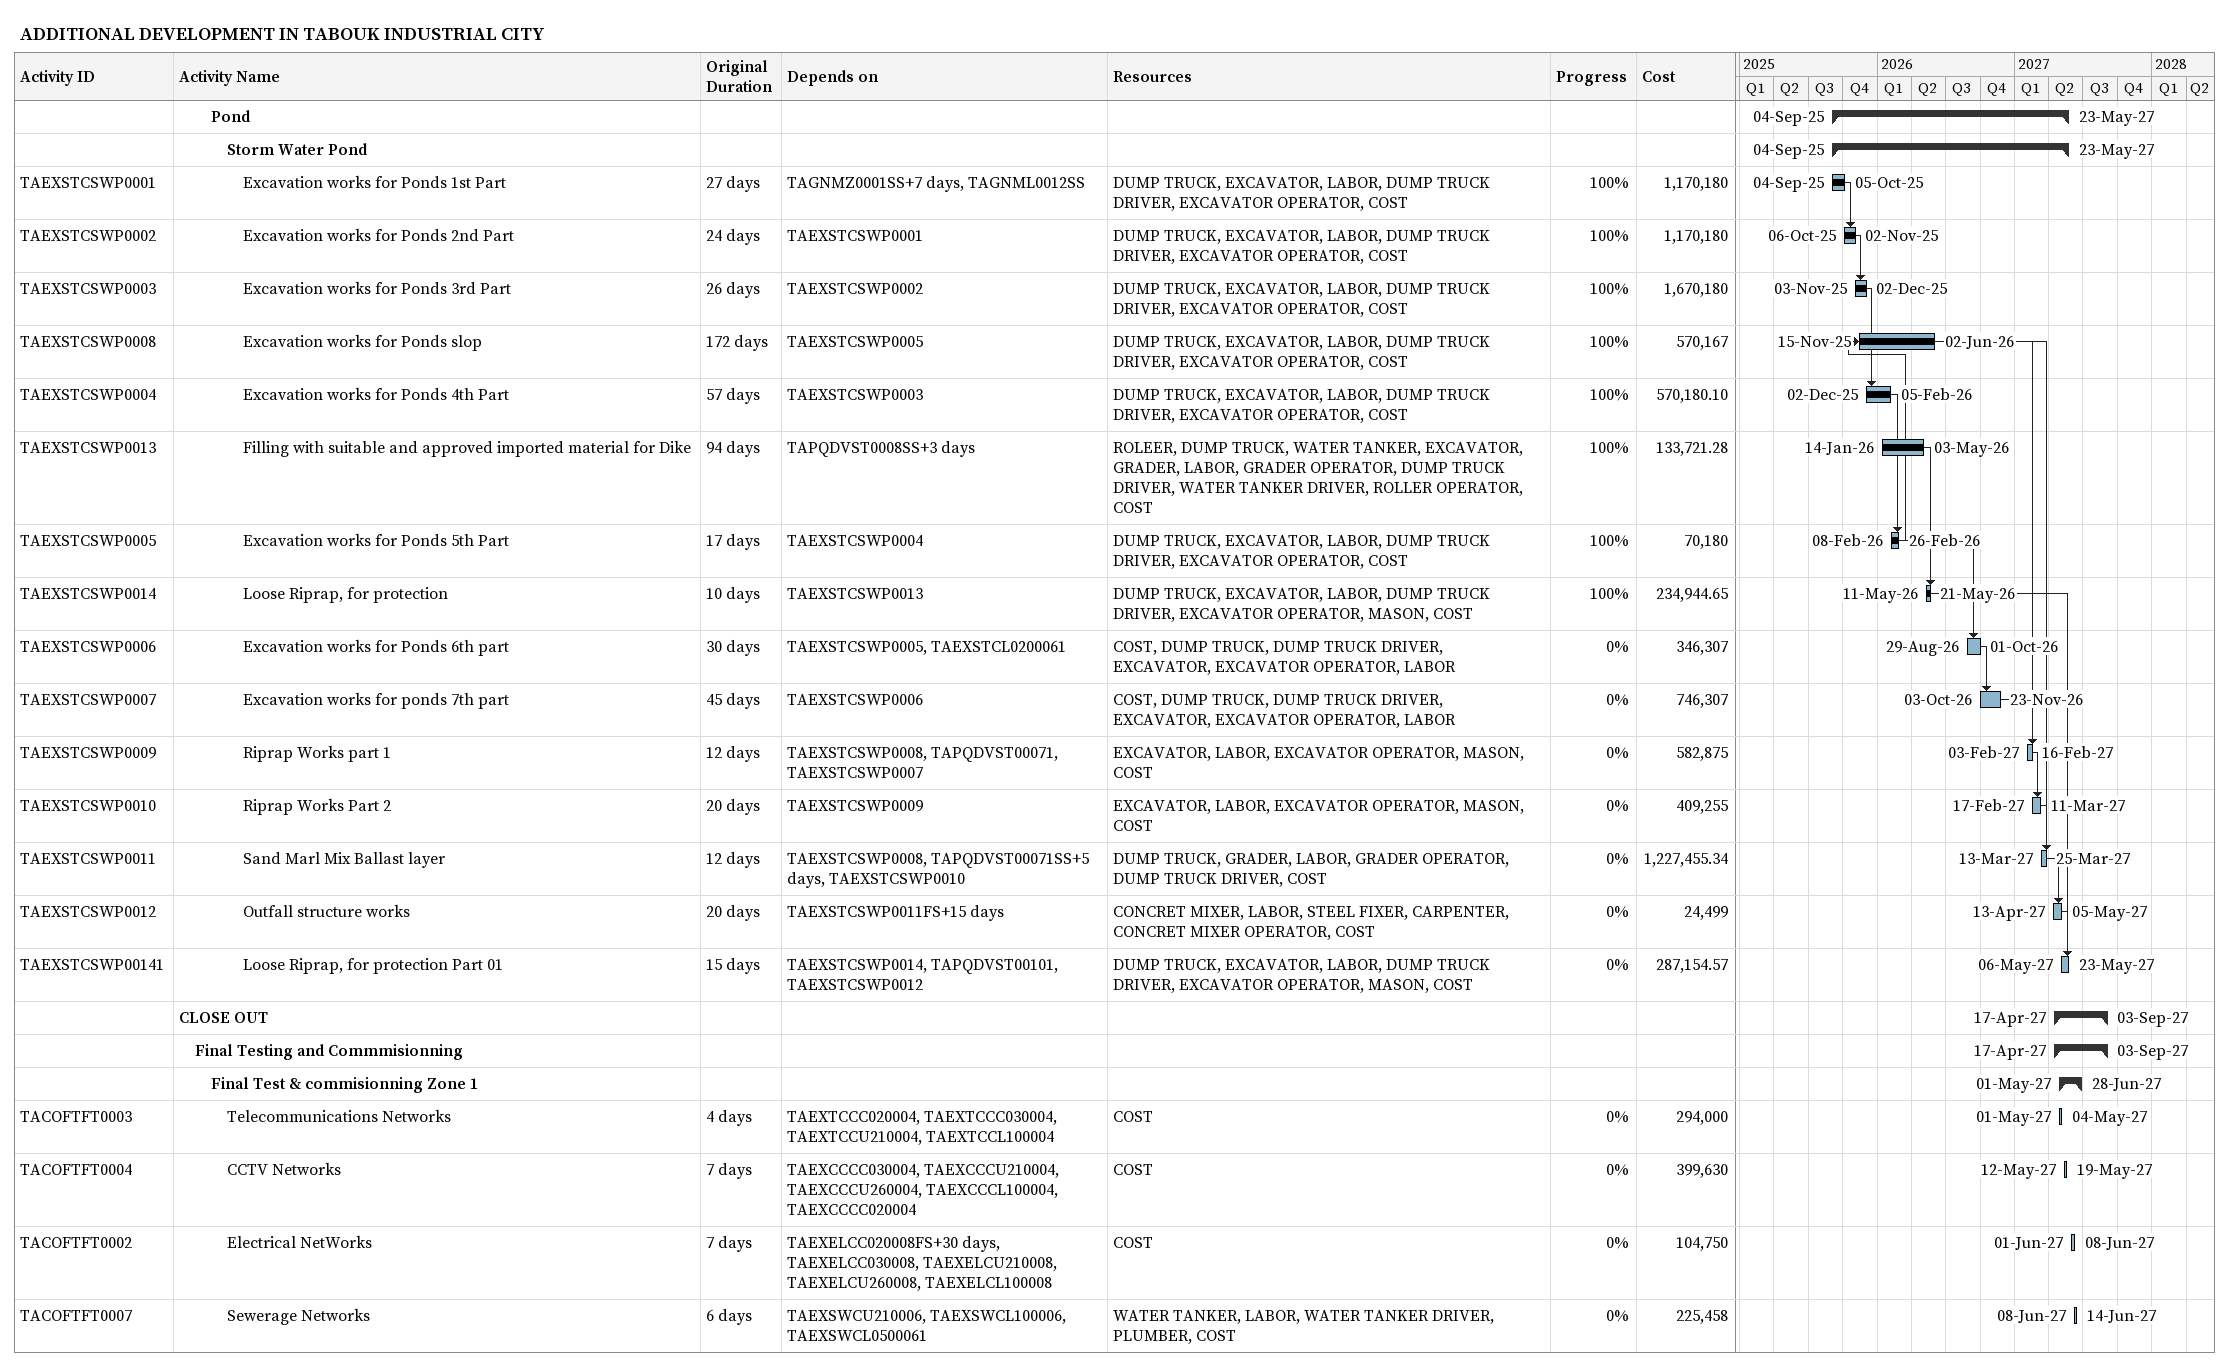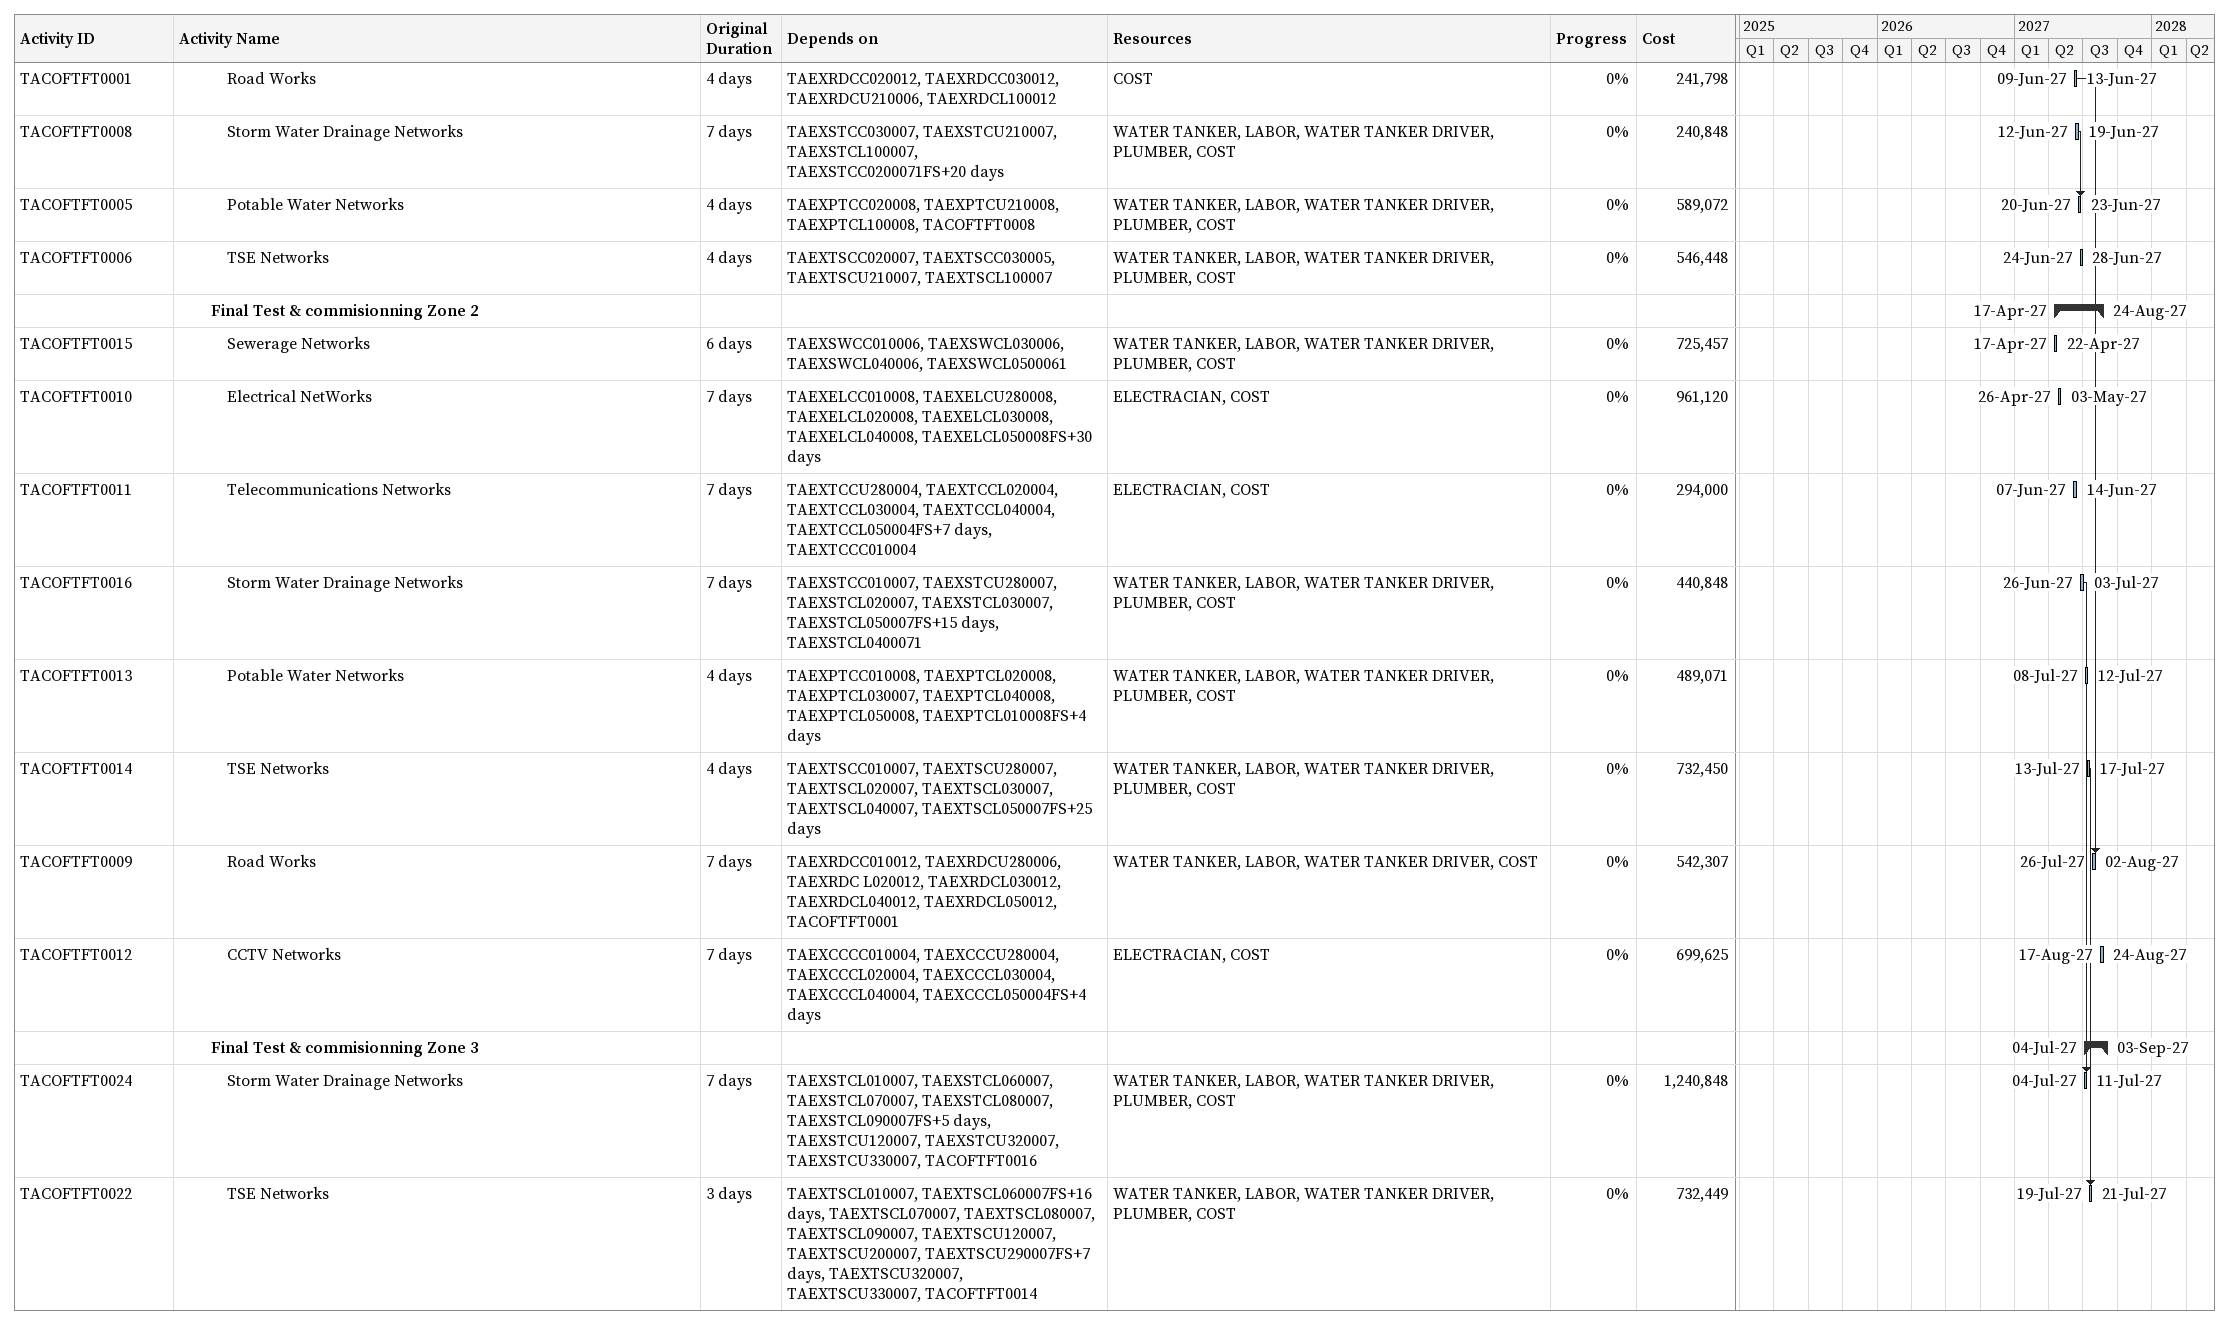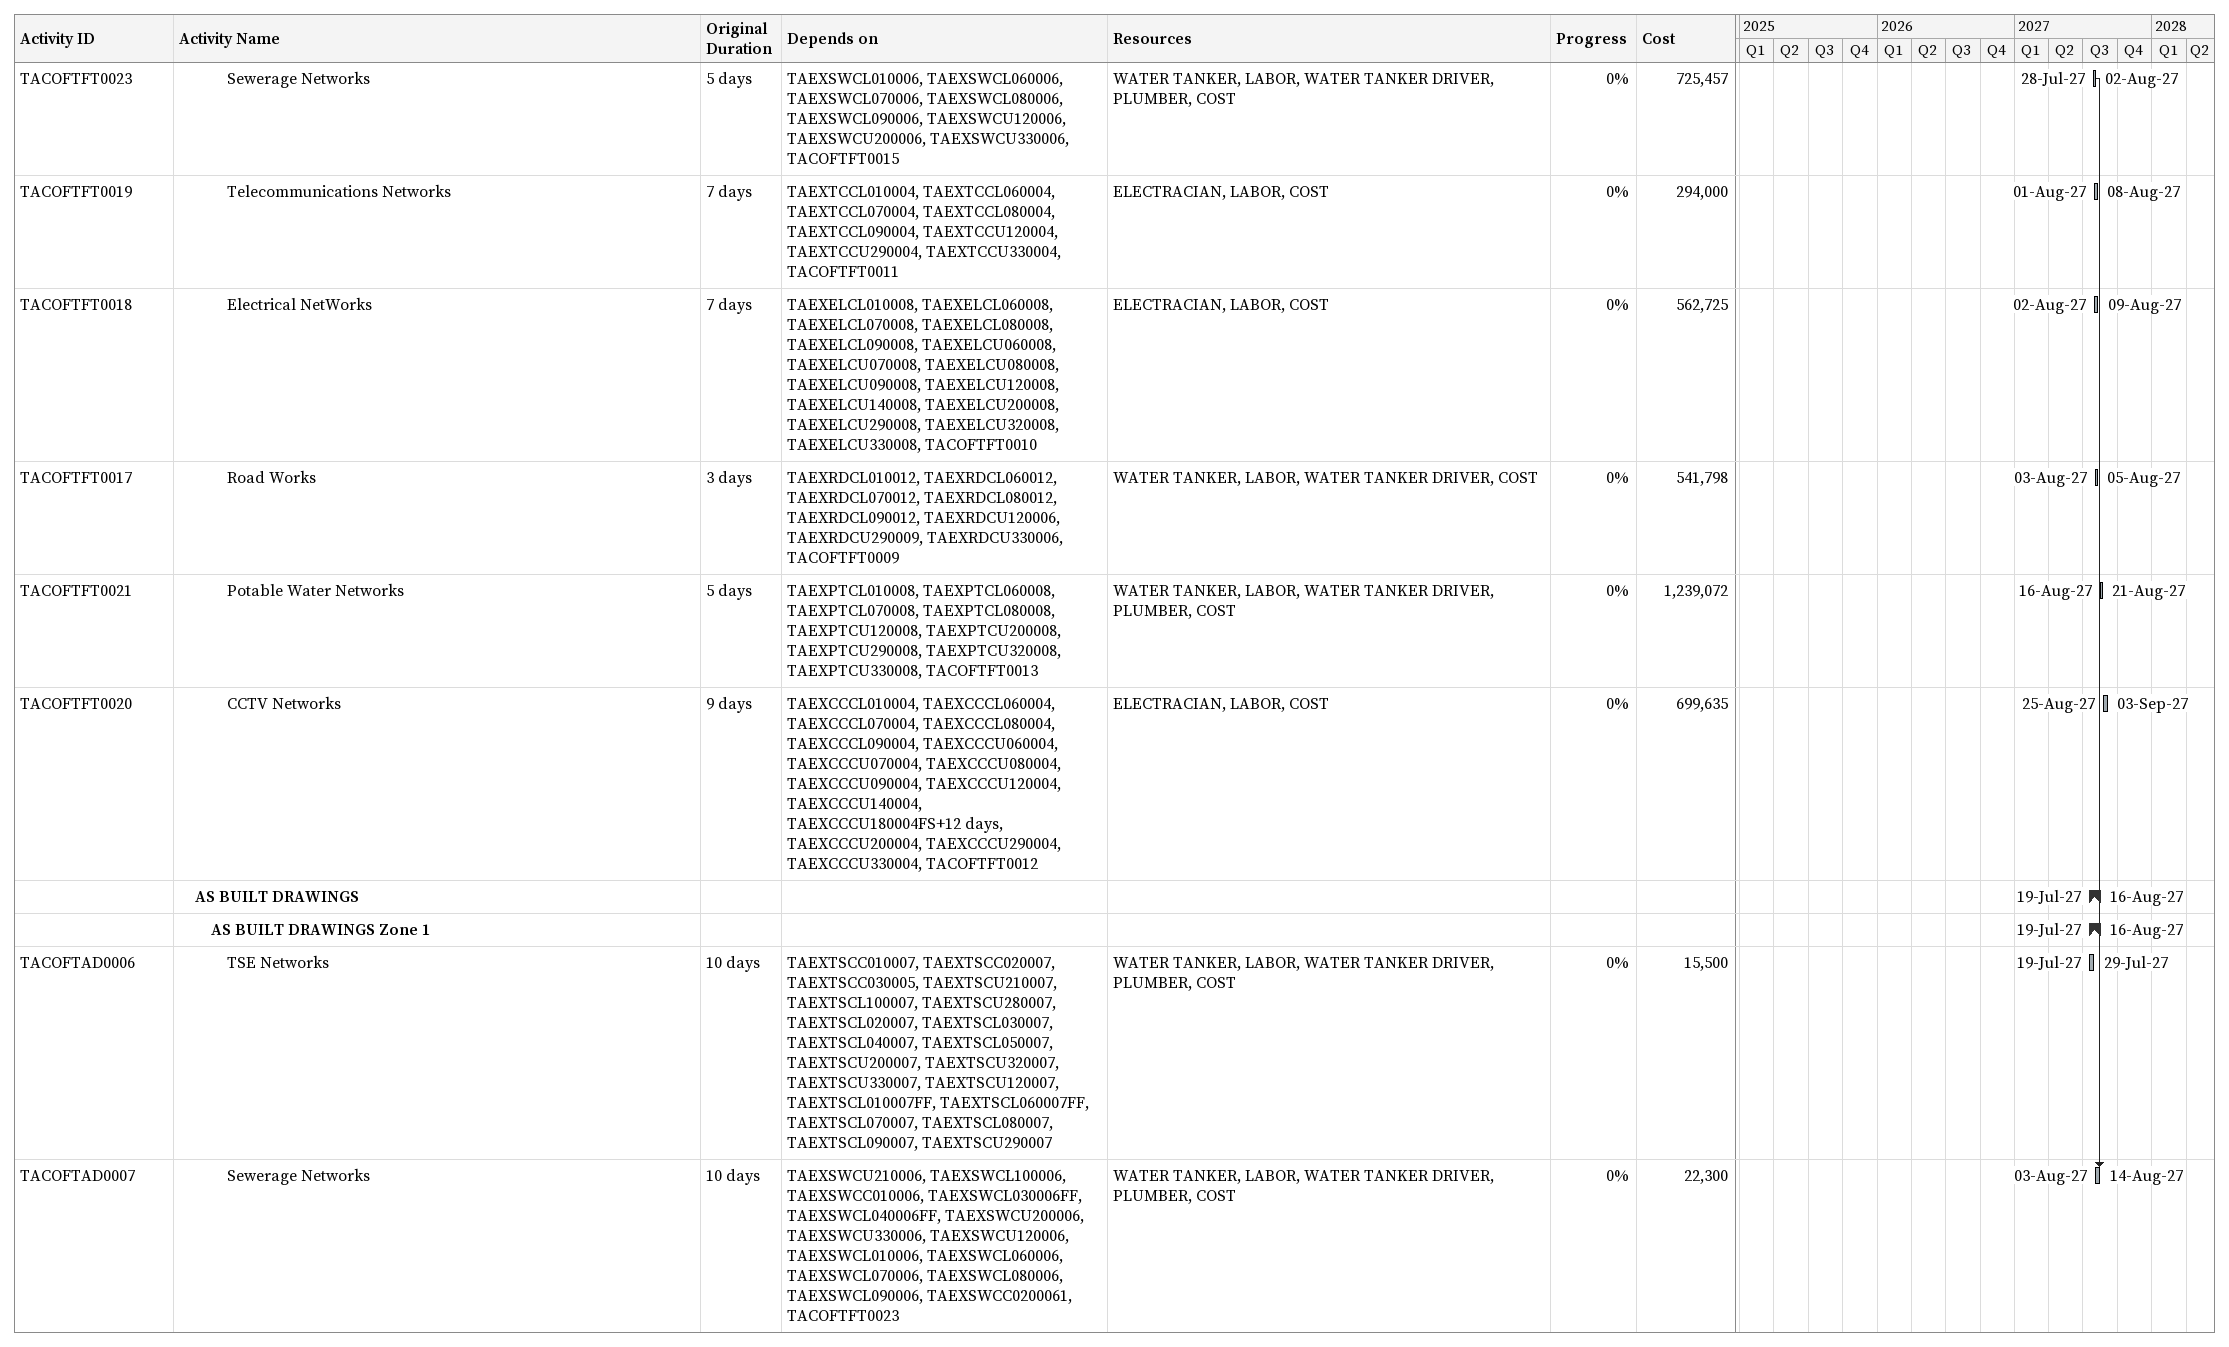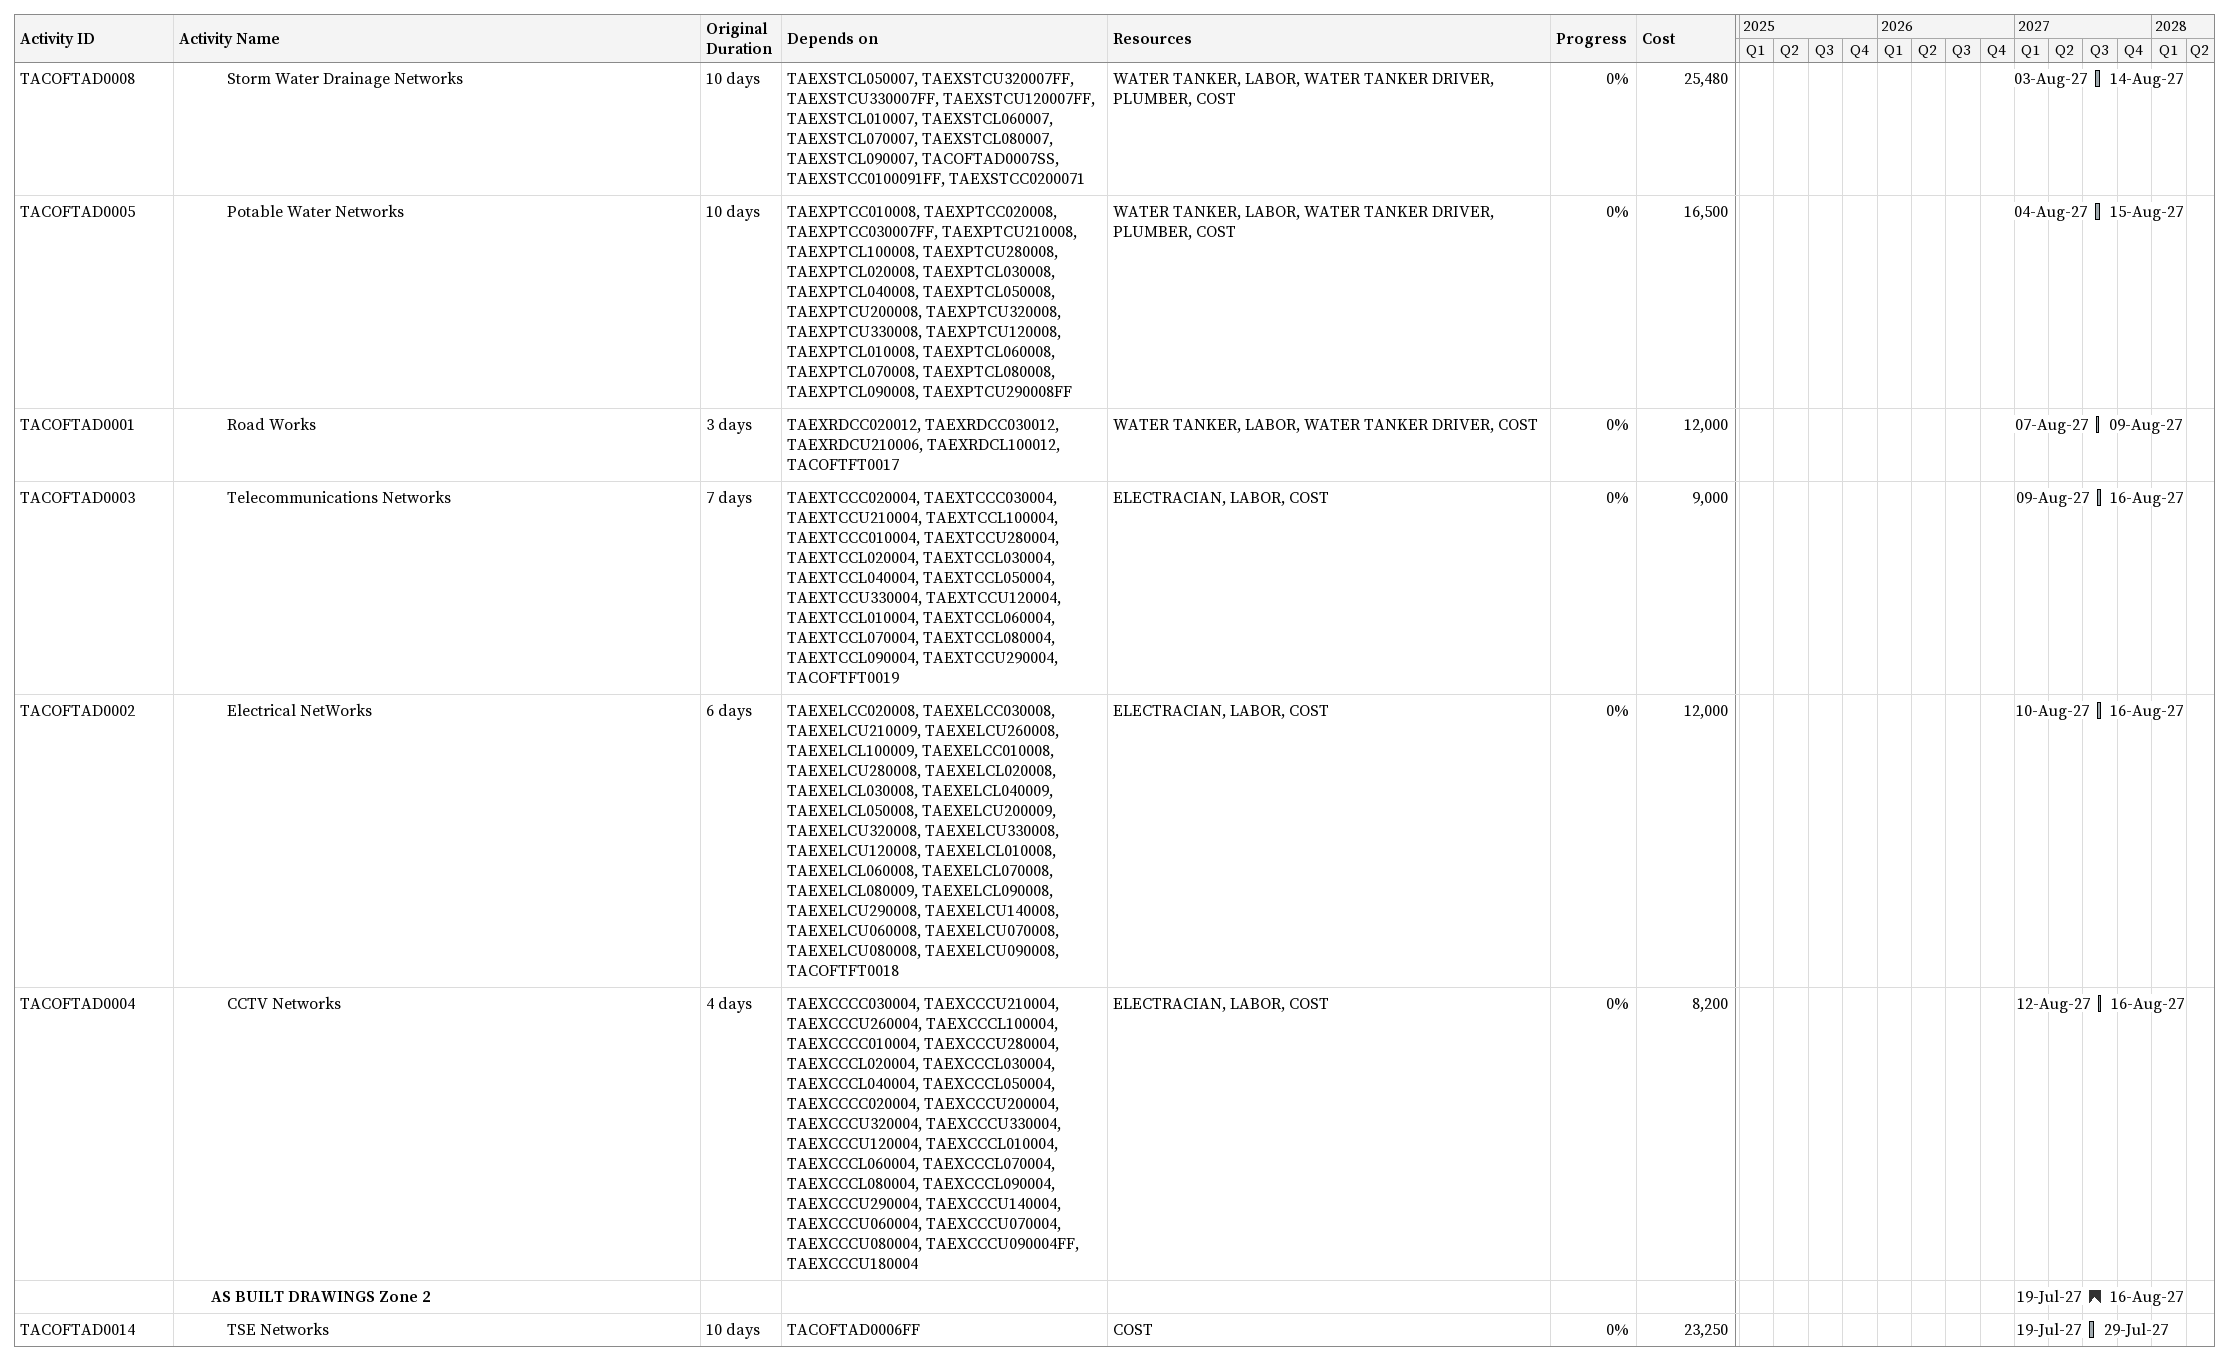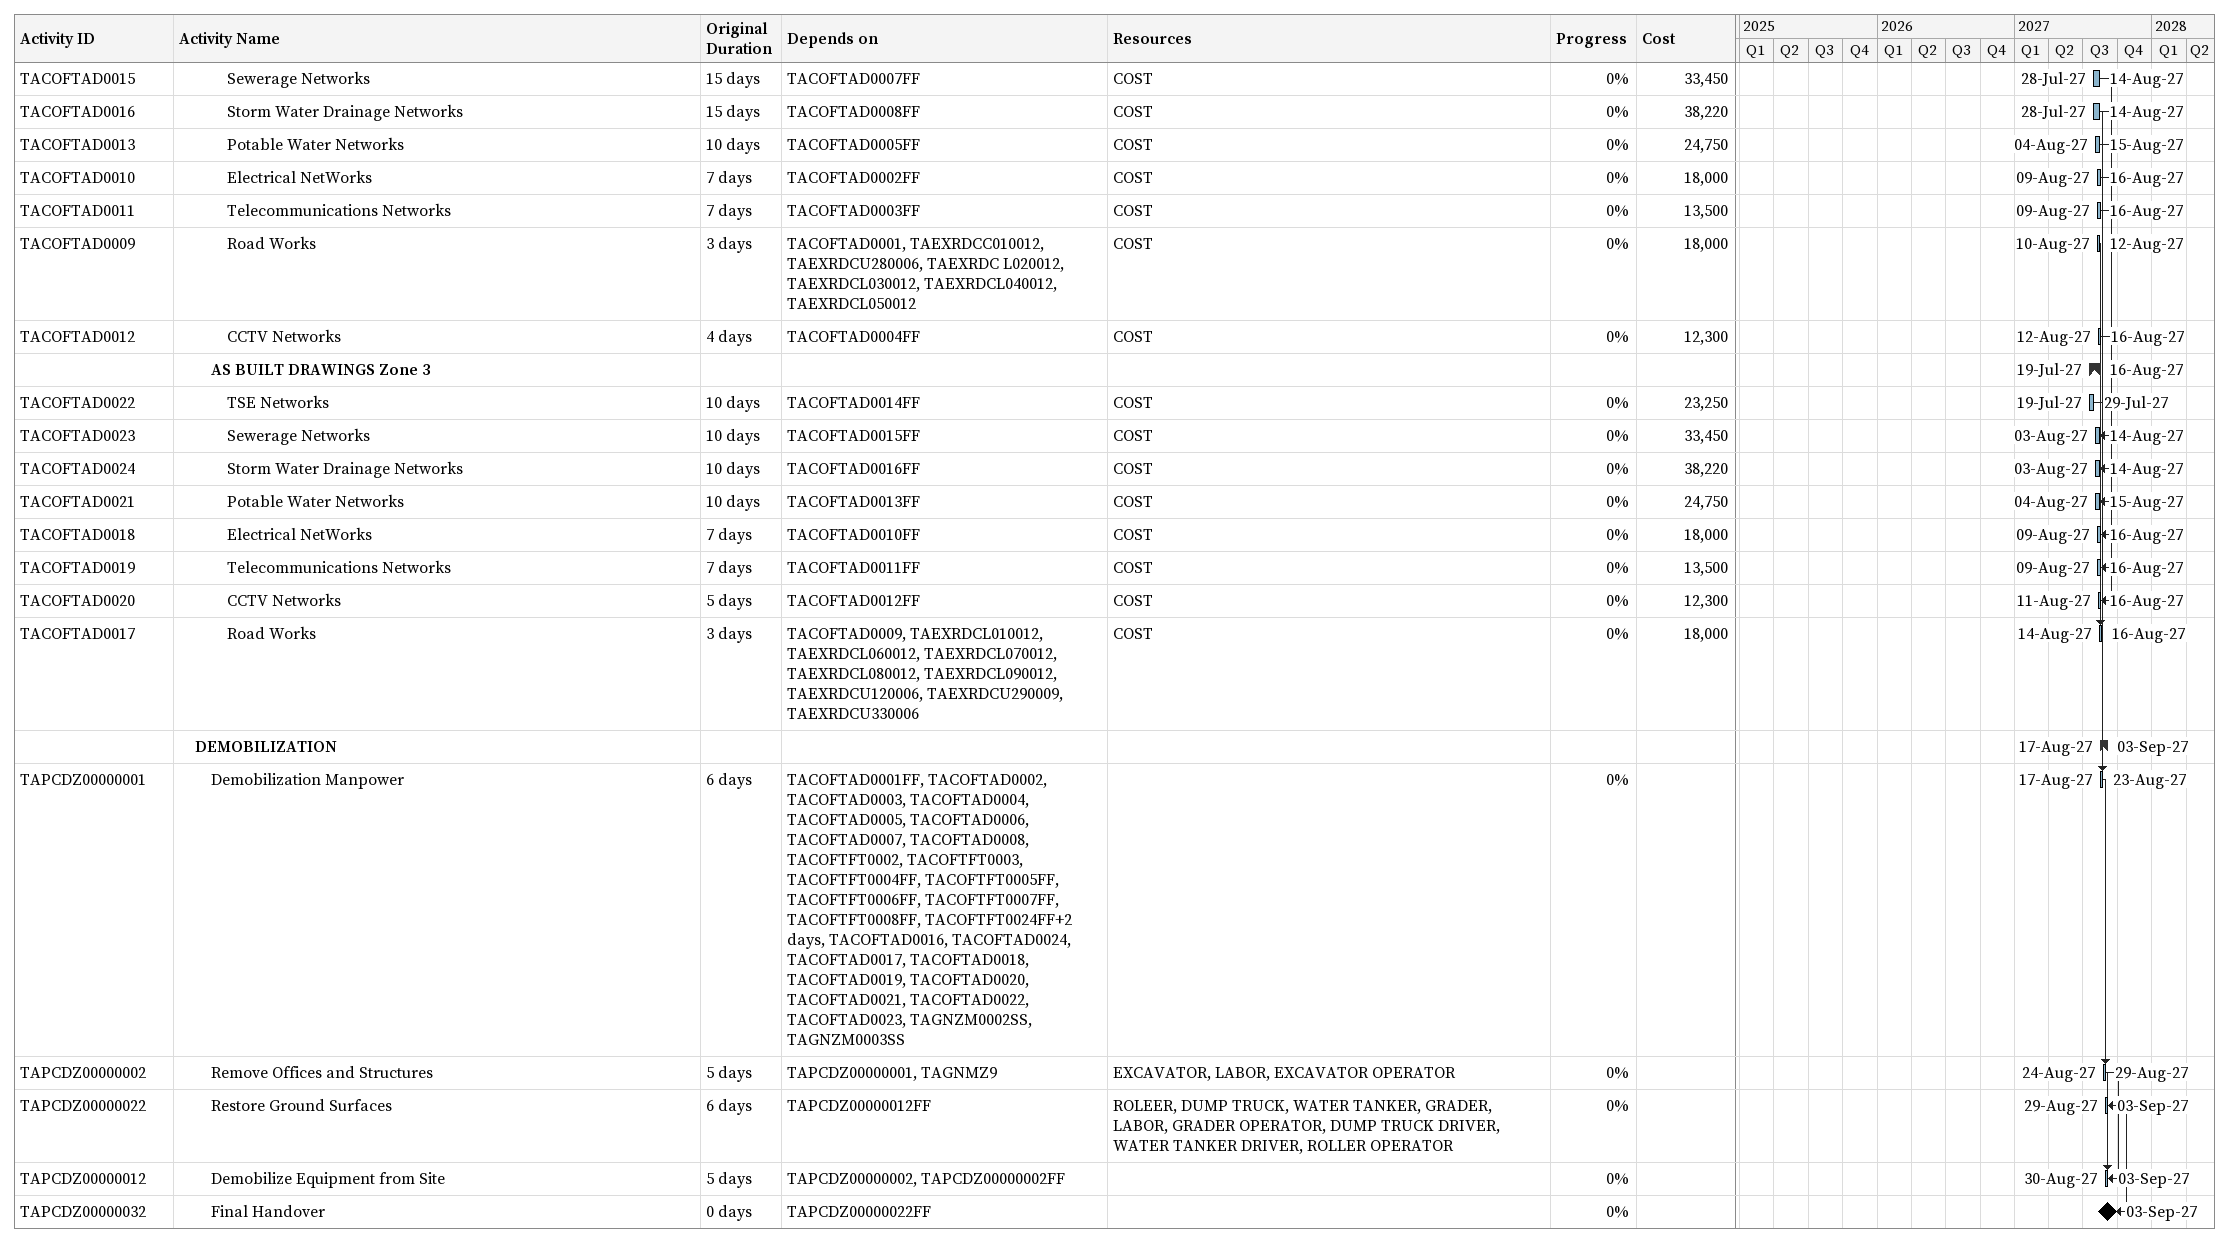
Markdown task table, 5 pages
ADDITIONAL DEVELOPMENT IN TABOUK INDUSTRIAL CITY

| ID | Level | Task | Original duration | Start | Finish | Predecessors | Resources | % complete | Cost |
|---|---|---|---|---|---|---|---|---|---|
|  | 3 | **Pond** |  | 2025-09-04 | 2027-05-23 |  |  |  |  |
|  | 4 | **Storm Water Pond** |  | 2025-09-04 | 2027-05-23 |  |  |  |  |
| TAEXSTCSWP0001 | 5 | Excavation works for Ponds 1st Part | 27d | 2025-09-04 | 2025-10-05 | TAGNMZ0001SS+7d, TAGNML0012SS | DUMP TRUCK, EXCAVATOR, LABOR, DUMP TRUCK DRIVER, EXCAVATOR OPERATOR, COST | 100 | 1170180 |
| TAEXSTCSWP0002 | 5 | Excavation works for Ponds 2nd Part | 24d | 2025-10-06 | 2025-11-02 | TAEXSTCSWP0001 | DUMP TRUCK, EXCAVATOR, LABOR, DUMP TRUCK DRIVER, EXCAVATOR OPERATOR, COST | 100 | 1170180 |
| TAEXSTCSWP0003 | 5 | Excavation works for Ponds 3rd Part | 26d | 2025-11-03 | 2025-12-02 | TAEXSTCSWP0002 | DUMP TRUCK, EXCAVATOR, LABOR, DUMP TRUCK DRIVER, EXCAVATOR OPERATOR, COST | 100 | 1670180 |
| TAEXSTCSWP0008 | 5 | Excavation works for Ponds slop | 172d | 2025-11-15 | 2026-06-02 | TAEXSTCSWP0005 | DUMP TRUCK, EXCAVATOR, LABOR, DUMP TRUCK DRIVER, EXCAVATOR OPERATOR, COST | 100 | 570167 |
| TAEXSTCSWP0004 | 5 | Excavation works for Ponds 4th Part | 57d | 2025-12-02 | 2026-02-05 | TAEXSTCSWP0003 | DUMP TRUCK, EXCAVATOR, LABOR, DUMP TRUCK DRIVER, EXCAVATOR OPERATOR, COST | 100 | 570180.10 |
| TAEXSTCSWP0013 | 5 | Filling with suitable and approved imported material for Dike | 94d | 2026-01-14 | 2026-05-03 | TAPQDVST0008SS+3d | ROLEER, DUMP TRUCK, WATER TANKER, EXCAVATOR, GRADER, LABOR, GRADER OPERATOR, DUMP TRUCK DRIVER, WATER TANKER DRIVER, ROLLER OPERATOR, COST | 100 | 133721.28 |
| TAEXSTCSWP0005 | 5 | Excavation works for Ponds 5th Part | 17d | 2026-02-08 | 2026-02-26 | TAEXSTCSWP0004 | DUMP TRUCK, EXCAVATOR, LABOR, DUMP TRUCK DRIVER, EXCAVATOR OPERATOR, COST | 100 | 70180 |
| TAEXSTCSWP0014 | 5 | Loose Riprap, for protection | 10d | 2026-05-11 | 2026-05-21 | TAEXSTCSWP0013 | DUMP TRUCK, EXCAVATOR, LABOR, DUMP TRUCK DRIVER, EXCAVATOR OPERATOR, MASON, COST | 100 | 234944.65 |
| TAEXSTCSWP0006 | 5 | Excavation works for Ponds 6th part | 30d | 2026-08-29 | 2026-10-01 | TAEXSTCSWP0005, TAEXSTCL0200061 | COST, DUMP TRUCK, DUMP TRUCK DRIVER, EXCAVATOR, EXCAVATOR OPERATOR, LABOR | 0 | 346307 |
| TAEXSTCSWP0007 | 5 | Excavation works for ponds 7th part | 45d | 2026-10-03 | 2026-11-23 | TAEXSTCSWP0006 | COST, DUMP TRUCK, DUMP TRUCK DRIVER, EXCAVATOR, EXCAVATOR OPERATOR, LABOR | 0 | 746307 |
| TAEXSTCSWP0009 | 5 | Riprap Works part 1 | 12d | 2027-02-03 | 2027-02-16 | TAEXSTCSWP0008, TAPQDVST00071, TAEXSTCSWP0007 | EXCAVATOR, LABOR, EXCAVATOR OPERATOR, MASON, COST | 0 | 582875 |
| TAEXSTCSWP0010 | 5 | Riprap Works Part 2 | 20d | 2027-02-17 | 2027-03-11 | TAEXSTCSWP0009 | EXCAVATOR, LABOR, EXCAVATOR OPERATOR, MASON, COST | 0 | 409255 |
| TAEXSTCSWP0011 | 5 | Sand Marl Mix Ballast layer | 12d | 2027-03-13 | 2027-03-25 | TAEXSTCSWP0008, TAPQDVST00071SS+5d, TAEXSTCSWP0010 | DUMP TRUCK, GRADER, LABOR, GRADER OPERATOR, DUMP TRUCK DRIVER, COST | 0 | 1227455.34 |
| TAEXSTCSWP0012 | 5 | Outfall structure works | 20d | 2027-04-13 | 2027-05-05 | TAEXSTCSWP0011FS+15d | CONCRET MIXER, LABOR, STEEL FIXER, CARPENTER, CONCRET MIXER OPERATOR, COST | 0 | 24499 |
| TAEXSTCSWP00141 | 5 | Loose Riprap, for protection Part 01 | 15d | 2027-05-06 | 2027-05-23 | TAEXSTCSWP0014, TAPQDVST00101, TAEXSTCSWP0012 | DUMP TRUCK, EXCAVATOR, LABOR, DUMP TRUCK DRIVER, EXCAVATOR OPERATOR, MASON, COST | 0 | 287154.57 |
|  | 1 | **CLOSE OUT** |  | 2027-04-17 | 2027-09-03 |  |  |  |  |
|  | 2 | **Final Testing and Commmisionning** |  | 2027-04-17 | 2027-09-03 |  |  |  |  |
|  | 3 | **Final Test & commisionning Zone 1** |  | 2027-05-01 | 2027-06-28 |  |  |  |  |
| TACOFTFT0003 | 4 | Telecommunications Networks | 4d | 2027-05-01 | 2027-05-04 | TAEXTCCC020004, TAEXTCCC030004, TAEXTCCU210004, TAEXTCCL100004 | COST | 0 | 294000 |
| TACOFTFT0004 | 4 | CCTV Networks | 7d | 2027-05-12 | 2027-05-19 | TAEXCCCC030004, TAEXCCCU210004, TAEXCCCU260004, TAEXCCCL100004, TAEXCCCC020004 | COST | 0 | 399630 |
| TACOFTFT0002 | 4 | Electrical NetWorks | 7d | 2027-06-01 | 2027-06-08 | TAEXELCC020008FS+30d, TAEXELCC030008, TAEXELCU210008, TAEXELCU260008, TAEXELCL100008 | COST | 0 | 104750 |
| TACOFTFT0007 | 4 | Sewerage Networks | 6d | 2027-06-08 | 2027-06-14 | TAEXSWCU210006, TAEXSWCL100006, TAEXSWCL0500061 | WATER TANKER, LABOR, WATER TANKER DRIVER, PLUMBER, COST | 0 | 225458 |
| TACOFTFT0001 | 4 | Road Works | 4d | 2027-06-09 | 2027-06-13 | TAEXRDCC020012, TAEXRDCC030012, TAEXRDCU210006, TAEXRDCL100012 | COST | 0 | 241798 |
| TACOFTFT0008 | 4 | Storm Water Drainage Networks | 7d | 2027-06-12 | 2027-06-19 | TAEXSTCC030007, TAEXSTCU210007, TAEXSTCL100007, TAEXSTCC0200071FS+20d | WATER TANKER, LABOR, WATER TANKER DRIVER, PLUMBER, COST | 0 | 240848 |
| TACOFTFT0005 | 4 | Potable Water Networks | 4d | 2027-06-20 | 2027-06-23 | TAEXPTCC020008, TAEXPTCU210008, TAEXPTCL100008, TACOFTFT0008 | WATER TANKER, LABOR, WATER TANKER DRIVER, PLUMBER, COST | 0 | 589072 |
| TACOFTFT0006 | 4 | TSE Networks | 4d | 2027-06-24 | 2027-06-28 | TAEXTSCC020007, TAEXTSCC030005, TAEXTSCU210007, TAEXTSCL100007 | WATER TANKER, LABOR, WATER TANKER DRIVER, PLUMBER, COST | 0 | 546448 |
|  | 3 | **Final Test & commisionning Zone 2** |  | 2027-04-17 | 2027-08-24 |  |  |  |  |
| TACOFTFT0015 | 4 | Sewerage Networks | 6d | 2027-04-17 | 2027-04-22 | TAEXSWCC010006, TAEXSWCL030006, TAEXSWCL040006, TAEXSWCL0500061 | WATER TANKER, LABOR, WATER TANKER DRIVER, PLUMBER, COST | 0 | 725457 |
| TACOFTFT0010 | 4 | Electrical NetWorks | 7d | 2027-04-26 | 2027-05-03 | TAEXELCC010008, TAEXELCU280008, TAEXELCL020008, TAEXELCL030008, TAEXELCL040008, TAEXELCL050008FS+30d | ELECTRACIAN, COST | 0 | 961120 |
| TACOFTFT0011 | 4 | Telecommunications Networks | 7d | 2027-06-07 | 2027-06-14 | TAEXTCCU280004, TAEXTCCL020004, TAEXTCCL030004, TAEXTCCL040004, TAEXTCCL050004FS+7d, TAEXTCCC010004 | ELECTRACIAN, COST | 0 | 294000 |
| TACOFTFT0016 | 4 | Storm Water Drainage Networks | 7d | 2027-06-26 | 2027-07-03 | TAEXSTCC010007, TAEXSTCU280007, TAEXSTCL020007, TAEXSTCL030007, TAEXSTCL050007FS+15d, TAEXSTCL0400071 | WATER TANKER, LABOR, WATER TANKER DRIVER, PLUMBER, COST | 0 | 440848 |
| TACOFTFT0013 | 4 | Potable Water Networks | 4d | 2027-07-08 | 2027-07-12 | TAEXPTCC010008, TAEXPTCL020008, TAEXPTCL030007, TAEXPTCL040008, TAEXPTCL050008, TAEXPTCL010008FS+4d | WATER TANKER, LABOR, WATER TANKER DRIVER, PLUMBER, COST | 0 | 489071 |
| TACOFTFT0014 | 4 | TSE Networks | 4d | 2027-07-13 | 2027-07-17 | TAEXTSCC010007, TAEXTSCU280007, TAEXTSCL020007, TAEXTSCL030007, TAEXTSCL040007, TAEXTSCL050007FS+25d | WATER TANKER, LABOR, WATER TANKER DRIVER, PLUMBER, COST | 0 | 732450 |
| TACOFTFT0009 | 4 | Road Works | 7d | 2027-07-26 | 2027-08-02 | TAEXRDCC010012, TAEXRDCU280006, TAEXRDC L020012, TAEXRDCL030012, TAEXRDCL040012, TAEXRDCL050012, TACOFTFT0001 | WATER TANKER, LABOR, WATER TANKER DRIVER, COST | 0 | 542307 |
| TACOFTFT0012 | 4 | CCTV Networks | 7d | 2027-08-17 | 2027-08-24 | TAEXCCCC010004, TAEXCCCU280004, TAEXCCCL020004, TAEXCCCL030004, TAEXCCCL040004, TAEXCCCL050004FS+4d | ELECTRACIAN, COST | 0 | 699625 |
|  | 3 | **Final Test & commisionning Zone 3** |  | 2027-07-04 | 2027-09-03 |  |  |  |  |
| TACOFTFT0024 | 4 | Storm Water Drainage Networks | 7d | 2027-07-04 | 2027-07-11 | TAEXSTCL010007, TAEXSTCL060007, TAEXSTCL070007, TAEXSTCL080007, TAEXSTCL090007FS+5d, TAEXSTCU120007, TAEXSTCU320007, TAEXSTCU330007, TACOFTFT0016 | WATER TANKER, LABOR, WATER TANKER DRIVER, PLUMBER, COST | 0 | 1240848 |
| TACOFTFT0022 | 4 | TSE Networks | 3d | 2027-07-19 | 2027-07-21 | TAEXTSCL010007, TAEXTSCL060007FS+16d, TAEXTSCL070007, TAEXTSCL080007, TAEXTSCL090007, TAEXTSCU120007, TAEXTSCU200007, TAEXTSCU290007FS+7d, TAEXTSCU320007, TAEXTSCU330007, TACOFTFT0014 | WATER TANKER, LABOR, WATER TANKER DRIVER, PLUMBER, COST | 0 | 732449 |
| TACOFTFT0023 | 4 | Sewerage Networks | 5d | 2027-07-28 | 2027-08-02 | TAEXSWCL010006, TAEXSWCL060006, TAEXSWCL070006, TAEXSWCL080006, TAEXSWCL090006, TAEXSWCU120006, TAEXSWCU200006, TAEXSWCU330006, TACOFTFT0015 | WATER TANKER, LABOR, WATER TANKER DRIVER, PLUMBER, COST | 0 | 725457 |
| TACOFTFT0019 | 4 | Telecommunications Networks | 7d | 2027-08-01 | 2027-08-08 | TAEXTCCL010004, TAEXTCCL060004, TAEXTCCL070004, TAEXTCCL080004, TAEXTCCL090004, TAEXTCCU120004, TAEXTCCU290004, TAEXTCCU330004, TACOFTFT0011 | ELECTRACIAN, LABOR, COST | 0 | 294000 |
| TACOFTFT0018 | 4 | Electrical NetWorks | 7d | 2027-08-02 | 2027-08-09 | TAEXELCL010008, TAEXELCL060008, TAEXELCL070008, TAEXELCL080008, TAEXELCL090008, TAEXELCU060008, TAEXELCU070008, TAEXELCU080008, TAEXELCU090008, TAEXELCU120008, TAEXELCU140008, TAEXELCU200008, TAEXELCU290008, TAEXELCU320008, TAEXELCU330008, TACOFTFT0010 | ELECTRACIAN, LABOR, COST | 0 | 562725 |
| TACOFTFT0017 | 4 | Road Works | 3d | 2027-08-03 | 2027-08-05 | TAEXRDCL010012, TAEXRDCL060012, TAEXRDCL070012, TAEXRDCL080012, TAEXRDCL090012, TAEXRDCU120006, TAEXRDCU290009, TAEXRDCU330006, TACOFTFT0009 | WATER TANKER, LABOR, WATER TANKER DRIVER, COST | 0 | 541798 |
| TACOFTFT0021 | 4 | Potable Water Networks | 5d | 2027-08-16 | 2027-08-21 | TAEXPTCL010008, TAEXPTCL060008, TAEXPTCL070008, TAEXPTCL080008, TAEXPTCU120008, TAEXPTCU200008, TAEXPTCU290008, TAEXPTCU320008, TAEXPTCU330008, TACOFTFT0013 | WATER TANKER, LABOR, WATER TANKER DRIVER, PLUMBER, COST | 0 | 1239072 |
| TACOFTFT0020 | 4 | CCTV Networks | 9d | 2027-08-25 | 2027-09-03 | TAEXCCCL010004, TAEXCCCL060004, TAEXCCCL070004, TAEXCCCL080004, TAEXCCCL090004, TAEXCCCU060004, TAEXCCCU070004, TAEXCCCU080004, TAEXCCCU090004, TAEXCCCU120004, TAEXCCCU140004, TAEXCCCU180004FS+12d, TAEXCCCU200004, TAEXCCCU290004, TAEXCCCU330004, TACOFTFT0012 | ELECTRACIAN, LABOR, COST | 0 | 699635 |
|  | 2 | **AS BUILT DRAWINGS** |  | 2027-07-19 | 2027-08-16 |  |  |  |  |
|  | 3 | **AS BUILT DRAWINGS Zone 1** |  | 2027-07-19 | 2027-08-16 |  |  |  |  |
| TACOFTAD0006 | 4 | TSE Networks | 10d | 2027-07-19 | 2027-07-29 | TAEXTSCC010007, TAEXTSCC020007, TAEXTSCC030005, TAEXTSCU210007, TAEXTSCL100007, TAEXTSCU280007, TAEXTSCL020007, TAEXTSCL030007, TAEXTSCL040007, TAEXTSCL050007, TAEXTSCU200007, TAEXTSCU320007, TAEXTSCU330007, TAEXTSCU120007, TAEXTSCL010007FF, TAEXTSCL060007FF, TAEXTSCL070007, TAEXTSCL080007, TAEXTSCL090007, TAEXTSCU290007 | WATER TANKER, LABOR, WATER TANKER DRIVER, PLUMBER, COST | 0 | 15500 |
| TACOFTAD0007 | 4 | Sewerage Networks | 10d | 2027-08-03 | 2027-08-14 | TAEXSWCU210006, TAEXSWCL100006, TAEXSWCC010006, TAEXSWCL030006FF, TAEXSWCL040006FF, TAEXSWCU200006, TAEXSWCU330006, TAEXSWCU120006, TAEXSWCL010006, TAEXSWCL060006, TAEXSWCL070006, TAEXSWCL080006, TAEXSWCL090006, TAEXSWCC0200061, TACOFTFT0023 | WATER TANKER, LABOR, WATER TANKER DRIVER, PLUMBER, COST | 0 | 22300 |
| TACOFTAD0008 | 4 | Storm Water Drainage Networks | 10d | 2027-08-03 | 2027-08-14 | TAEXSTCL050007, TAEXSTCU320007FF, TAEXSTCU330007FF, TAEXSTCU120007FF, TAEXSTCL010007, TAEXSTCL060007, TAEXSTCL070007, TAEXSTCL080007, TAEXSTCL090007, TACOFTAD0007SS, TAEXSTCC0100091FF, TAEXSTCC0200071 | WATER TANKER, LABOR, WATER TANKER DRIVER, PLUMBER, COST | 0 | 25480 |
| TACOFTAD0005 | 4 | Potable Water Networks | 10d | 2027-08-04 | 2027-08-15 | TAEXPTCC010008, TAEXPTCC020008, TAEXPTCC030007FF, TAEXPTCU210008, TAEXPTCL100008, TAEXPTCU280008, TAEXPTCL020008, TAEXPTCL030008, TAEXPTCL040008, TAEXPTCL050008, TAEXPTCU200008, TAEXPTCU320008, TAEXPTCU330008, TAEXPTCU120008, TAEXPTCL010008, TAEXPTCL060008, TAEXPTCL070008, TAEXPTCL080008, TAEXPTCL090008, TAEXPTCU290008FF | WATER TANKER, LABOR, WATER TANKER DRIVER, PLUMBER, COST | 0 | 16500 |
| TACOFTAD0001 | 4 | Road Works | 3d | 2027-08-07 | 2027-08-09 | TAEXRDCC020012, TAEXRDCC030012, TAEXRDCU210006, TAEXRDCL100012, TACOFTFT0017 | WATER TANKER, LABOR, WATER TANKER DRIVER, COST | 0 | 12000 |
| TACOFTAD0003 | 4 | Telecommunications Networks | 7d | 2027-08-09 | 2027-08-16 | TAEXTCCC020004, TAEXTCCC030004, TAEXTCCU210004, TAEXTCCL100004, TAEXTCCC010004, TAEXTCCU280004, TAEXTCCL020004, TAEXTCCL030004, TAEXTCCL040004, TAEXTCCL050004, TAEXTCCU330004, TAEXTCCU120004, TAEXTCCL010004, TAEXTCCL060004, TAEXTCCL070004, TAEXTCCL080004, TAEXTCCL090004, TAEXTCCU290004, TACOFTFT0019 | ELECTRACIAN, LABOR, COST | 0 | 9000 |
| TACOFTAD0002 | 4 | Electrical NetWorks | 6d | 2027-08-10 | 2027-08-16 | TAEXELCC020008, TAEXELCC030008, TAEXELCU210009, TAEXELCU260008, TAEXELCL100009, TAEXELCC010008, TAEXELCU280008, TAEXELCL020008, TAEXELCL030008, TAEXELCL040009, TAEXELCL050008, TAEXELCU200009, TAEXELCU320008, TAEXELCU330008, TAEXELCU120008, TAEXELCL010008, TAEXELCL060008, TAEXELCL070008, TAEXELCL080009, TAEXELCL090008, TAEXELCU290008, TAEXELCU140008, TAEXELCU060008, TAEXELCU070008, TAEXELCU080008, TAEXELCU090008, TACOFTFT0018 | ELECTRACIAN, LABOR, COST | 0 | 12000 |
| TACOFTAD0004 | 4 | CCTV Networks | 4d | 2027-08-12 | 2027-08-16 | TAEXCCCC030004, TAEXCCCU210004, TAEXCCCU260004, TAEXCCCL100004, TAEXCCCC010004, TAEXCCCU280004, TAEXCCCL020004, TAEXCCCL030004, TAEXCCCL040004, TAEXCCCL050004, TAEXCCCC020004, TAEXCCCU200004, TAEXCCCU320004, TAEXCCCU330004, TAEXCCCU120004, TAEXCCCL010004, TAEXCCCL060004, TAEXCCCL070004, TAEXCCCL080004, TAEXCCCL090004, TAEXCCCU290004, TAEXCCCU140004, TAEXCCCU060004, TAEXCCCU070004, TAEXCCCU080004, TAEXCCCU090004FF, TAEXCCCU180004 | ELECTRACIAN, LABOR, COST | 0 | 8200 |
|  | 3 | **AS BUILT DRAWINGS Zone 2** |  | 2027-07-19 | 2027-08-16 |  |  |  |  |
| TACOFTAD0014 | 4 | TSE Networks | 10d | 2027-07-19 | 2027-07-29 | TACOFTAD0006FF | COST | 0 | 23250 |
| TACOFTAD0015 | 4 | Sewerage Networks | 15d | 2027-07-28 | 2027-08-14 | TACOFTAD0007FF | COST | 0 | 33450 |
| TACOFTAD0016 | 4 | Storm Water Drainage Networks | 15d | 2027-07-28 | 2027-08-14 | TACOFTAD0008FF | COST | 0 | 38220 |
| TACOFTAD0013 | 4 | Potable Water Networks | 10d | 2027-08-04 | 2027-08-15 | TACOFTAD0005FF | COST | 0 | 24750 |
| TACOFTAD0010 | 4 | Electrical NetWorks | 7d | 2027-08-09 | 2027-08-16 | TACOFTAD0002FF | COST | 0 | 18000 |
| TACOFTAD0011 | 4 | Telecommunications Networks | 7d | 2027-08-09 | 2027-08-16 | TACOFTAD0003FF | COST | 0 | 13500 |
| TACOFTAD0009 | 4 | Road Works | 3d | 2027-08-10 | 2027-08-12 | TACOFTAD0001, TAEXRDCC010012, TAEXRDCU280006, TAEXRDC L020012, TAEXRDCL030012, TAEXRDCL040012, TAEXRDCL050012 | COST | 0 | 18000 |
| TACOFTAD0012 | 4 | CCTV Networks | 4d | 2027-08-12 | 2027-08-16 | TACOFTAD0004FF | COST | 0 | 12300 |
|  | 3 | **AS BUILT DRAWINGS Zone 3** |  | 2027-07-19 | 2027-08-16 |  |  |  |  |
| TACOFTAD0022 | 4 | TSE Networks | 10d | 2027-07-19 | 2027-07-29 | TACOFTAD0014FF | COST | 0 | 23250 |
| TACOFTAD0023 | 4 | Sewerage Networks | 10d | 2027-08-03 | 2027-08-14 | TACOFTAD0015FF | COST | 0 | 33450 |
| TACOFTAD0024 | 4 | Storm Water Drainage Networks | 10d | 2027-08-03 | 2027-08-14 | TACOFTAD0016FF | COST | 0 | 38220 |
| TACOFTAD0021 | 4 | Potable Water Networks | 10d | 2027-08-04 | 2027-08-15 | TACOFTAD0013FF | COST | 0 | 24750 |
| TACOFTAD0018 | 4 | Electrical NetWorks | 7d | 2027-08-09 | 2027-08-16 | TACOFTAD0010FF | COST | 0 | 18000 |
| TACOFTAD0019 | 4 | Telecommunications Networks | 7d | 2027-08-09 | 2027-08-16 | TACOFTAD0011FF | COST | 0 | 13500 |
| TACOFTAD0020 | 4 | CCTV Networks | 5d | 2027-08-11 | 2027-08-16 | TACOFTAD0012FF | COST | 0 | 12300 |
| TACOFTAD0017 | 4 | Road Works | 3d | 2027-08-14 | 2027-08-16 | TACOFTAD0009, TAEXRDCL010012, TAEXRDCL060012, TAEXRDCL070012, TAEXRDCL080012, TAEXRDCL090012, TAEXRDCU120006, TAEXRDCU290009, TAEXRDCU330006 | COST | 0 | 18000 |
|  | 2 | **DEMOBILIZATION** |  | 2027-08-17 | 2027-09-03 |  |  |  |  |
| TAPCDZ00000001 | 3 | Demobilization Manpower | 6d | 2027-08-17 | 2027-08-23 | TACOFTAD0001FF, TACOFTAD0002, TACOFTAD0003, TACOFTAD0004, TACOFTAD0005, TACOFTAD0006, TACOFTAD0007, TACOFTAD0008, TACOFTFT0002, TACOFTFT0003, TACOFTFT0004FF, TACOFTFT0005FF, TACOFTFT0006FF, TACOFTFT0007FF, TACOFTFT0008FF, TACOFTFT0024FF+2d, TACOFTAD0016, TACOFTAD0024, TACOFTAD0017, TACOFTAD0018, TACOFTAD0019, TACOFTAD0020, TACOFTAD0021, TACOFTAD0022, TACOFTAD0023, TAGNZM0002SS, TAGNZM0003SS |  | 0 |  |
| TAPCDZ00000002 | 3 | Remove Offices and Structures | 5d | 2027-08-24 | 2027-08-29 | TAPCDZ00000001, TAGNMZ9 | EXCAVATOR, LABOR, EXCAVATOR OPERATOR | 0 |  |
| TAPCDZ00000022 | 3 | Restore Ground Surfaces | 6d | 2027-08-29 | 2027-09-03 | TAPCDZ00000012FF | ROLEER, DUMP TRUCK, WATER TANKER, GRADER, LABOR, GRADER OPERATOR, DUMP TRUCK DRIVER, WATER TANKER DRIVER, ROLLER OPERATOR | 0 |  |
| TAPCDZ00000012 | 3 | Demobilize Equipment from Site | 5d | 2027-08-30 | 2027-09-03 | TAPCDZ00000002, TAPCDZ00000002FF |  | 0 |  |
| TAPCDZ00000032 | 3 | Final Handover | 0d | 2027-09-03 | 2027-09-03 | TAPCDZ00000022FF |  | 0 |  |
